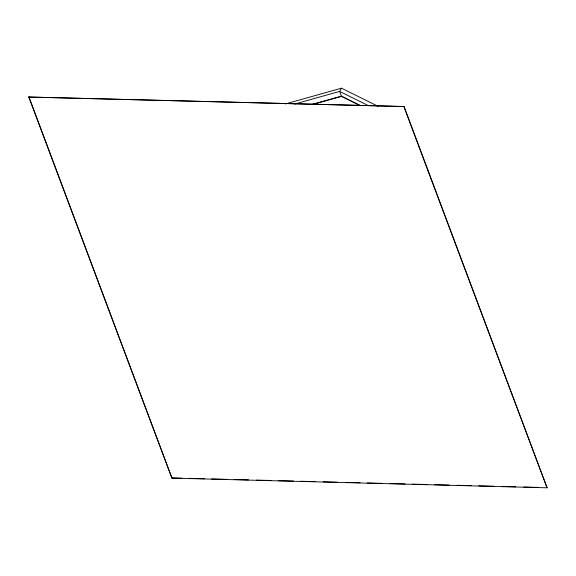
<?xml version="1.0" encoding="UTF-8"?>
<svg xmlns="http://www.w3.org/2000/svg" width="576" height="576" viewBox="0 0 576 576"><rect width="100%" height="100%" fill="white"/><g stroke="black" fill="none" stroke-linecap="round" stroke-linejoin="round"><path stroke-width="0.86" d="M28.8 97.034L404.057 106.531L547.085 487.814L171.943 478.116L28.8 97.034L404.057 106.531M378.086 106.294L341.474 88.186L339.631 91.411L294.595 104.054M171.943 478.116L28.915 96.833M285.185 103.99L341.474 88.186M311.292 104.63L341.417 96.17L360.749 105.732M312.228 104.587L340.632 96.61M172.058 477.914L181.951 478.174M189.151 478.361L204.444 478.757M211.644 478.944L226.937 479.333M234.13 479.52L248.522 479.894M256.622 480.103L271.015 480.478M278.215 480.665L293.508 481.061M300.701 481.241L315.101 481.615M323.194 481.824L337.586 482.198M345.686 482.407L360.079 482.782M367.279 482.962L382.572 483.358M389.765 483.545L405.058 483.941M412.258 484.128L427.55 484.524M434.75 484.711L449.143 485.078M457.236 485.287L471.629 485.662M478.829 485.849L494.122 486.245M501.322 486.432L515.714 486.799M523.807 487.008L538.207 487.382M368.28 105.588L339.631 91.411L341.525 96.458M341.496 96.372L360.014 105.538M403.942 106.733L547.085 487.814"/></g></svg>
